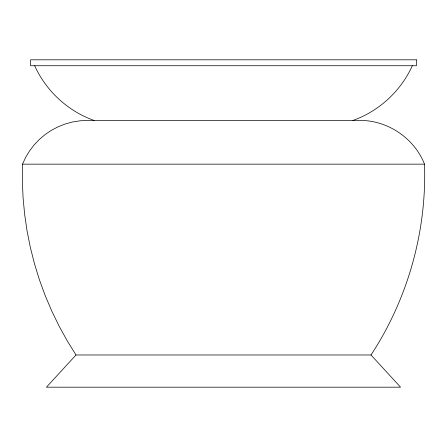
<?xml version="1.0" encoding="UTF-8"?>
<svg xmlns="http://www.w3.org/2000/svg" width="447" height="447" viewBox="0 0 447 447"><rect width="100%" height="100%" fill="white"/><g stroke="black" fill="none" stroke-linecap="round" stroke-linejoin="round"><path stroke-width="0.67" d="M370.993 354.979C407.871 298.847 426.824 231.272 424.51 164.155C414.291 138.062 387.281 119.964 359.259 120.433L87.741 120.433L80.169 120.791L72.682 121.964L65.363 123.942L58.3 126.702L51.584 130.211L45.287 134.435L39.481 139.313L34.24 144.789L29.631 150.807L25.697 157.288L22.49 164.155L22.35 180.929L23.071 197.691L24.646 214.392L27.077 230.993L30.351 247.448L34.469 263.713L39.409 279.744L45.169 295.501L51.723 310.944L59.06 326.031L67.162 340.72L76.007 354.979L370.993 354.979L400.562 387.186L46.438 387.186L76.007 354.979M412.33 65.731C400.925 90.976 379.028 111.236 352.884 120.45M22.49 164.155L424.51 164.155M94.116 120.45C67.972 111.236 46.075 90.976 34.67 65.731M416.414 59.814L30.586 59.814L30.586 65.731L416.414 65.731L416.414 59.814"/></g></svg>
